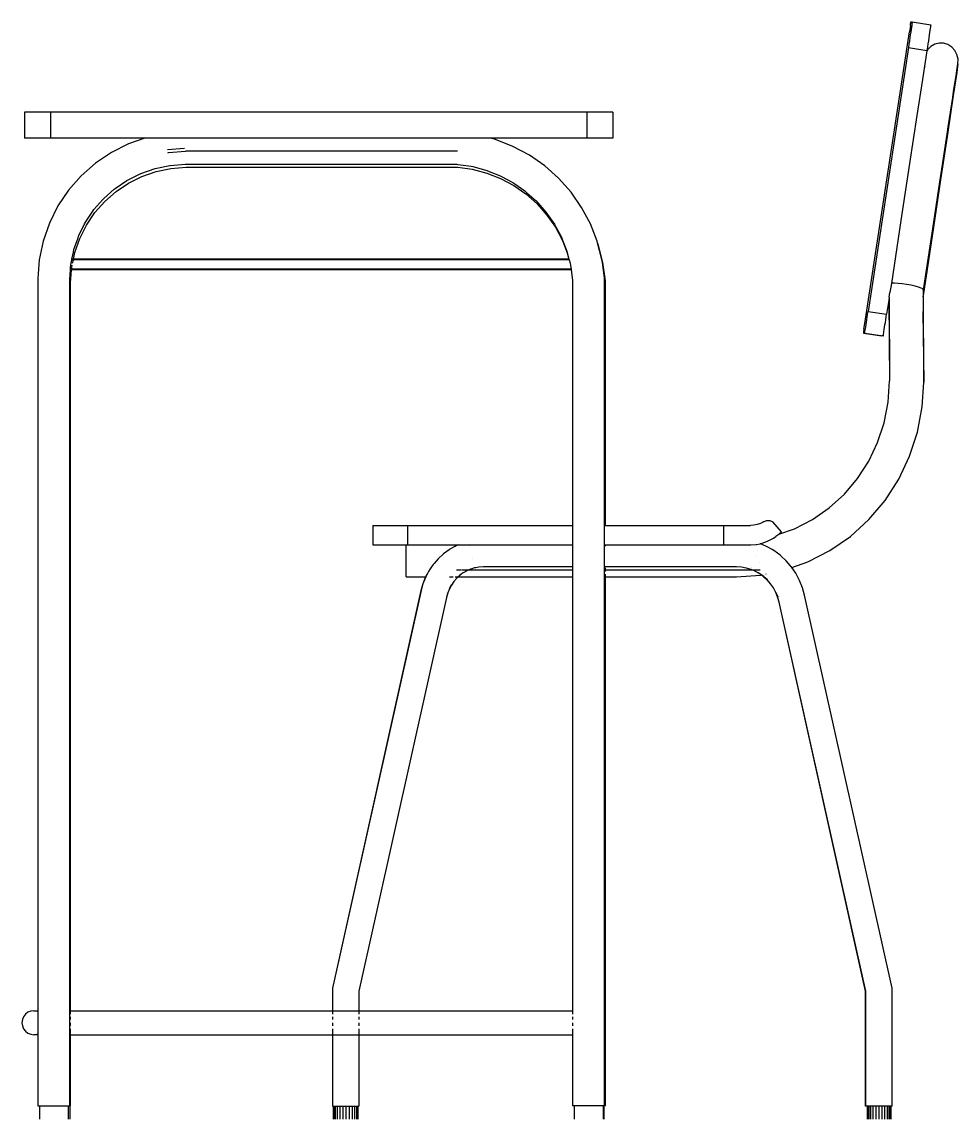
# Model space of a CAD drawing. Header units: metres. Extents: x 258817 to 259192, y 1878716 to 1878911.
# Drawn here: x 259078.242 to 259078.958, y 1878841.443 to 1878842.282 of the extents above; entities that cross this region are included whole.
import ezdxf

# ---------------------------------------------------------------- set-up
doc = ezdxf.new("R2010")
doc.units = ezdxf.units.M
doc.header["$MEASUREMENT"] = 0
doc.layers.add('Vistas', color=7, linetype='Continuous')

# ---------------------------------------------------------------- blocks, each defined once
blk = doc.blocks.new('silas')
for p, q in [((259028.92118, 1878842.27929), (259028.9204, 1878842.27428)), ((259028.92118, 1878842.27929), (259028.92136, 1878842.28041)), ((259028.92136, 1878842.28041), (259028.92149, 1878842.28123)), ((259028.92173, 1878842.2762), (259028.92144, 1878842.27428)), ((259028.92149, 1878842.28123), (259028.92157, 1878842.28173)), ((259028.92157, 1878842.28173), (259028.92161, 1878842.2819)), ((259028.92161, 1878842.2819), (259028.92256, 1878842.2819)), ((259028.92198, 1878842.27788), (259028.92173, 1878842.2762)), ((259028.92219, 1878842.27929), (259028.92198, 1878842.27788)), ((259028.92235, 1878842.28042), (259028.92219, 1878842.27929)), ((259028.92247, 1878842.28124), (259028.92235, 1878842.28042)), ((259028.92254, 1878842.28173), (259028.92247, 1878842.28124)), ((259028.92256, 1878842.2819), (259028.92254, 1878842.28173)), ((259028.92256, 1878842.2819), (259028.93673, 1878842.27957)), ((259028.93614, 1878842.27555), (259028.93589, 1878842.27387)), ((259028.93635, 1878842.27696), (259028.93614, 1878842.27555)), ((259028.93652, 1878842.27809), (259028.93635, 1878842.27696)), ((259028.93664, 1878842.27891), (259028.93652, 1878842.27809)), ((259028.93671, 1878842.2794), (259028.93664, 1878842.27891)), ((259028.93673, 1878842.27957), (259028.93671, 1878842.2794)), ((259028.88633, 1878842.05119), (259028.9204, 1878842.27428)), ((259028.92041, 1878842.26746), (259028.92003, 1878842.26497)), ((259028.92077, 1878842.26988), (259028.92041, 1878842.26746)), ((259028.92112, 1878842.27216), (259028.92077, 1878842.26988)), ((259028.92144, 1878842.27428), (259028.92112, 1878842.27216)), ((259028.93494, 1878842.26755), (259028.93457, 1878842.26513)), ((259028.93529, 1878842.26983), (259028.93494, 1878842.26755)), ((259028.93561, 1878842.27195), (259028.93529, 1878842.26983)), ((259028.93589, 1878842.27387), (259028.93561, 1878842.27195)), ((259028.91964, 1878842.26242), (259028.88882, 1878842.06058)), ((259028.92003, 1878842.26497), (259028.91964, 1878842.26242)), ((259028.91964, 1878842.26242), (259028.93381, 1878842.26009)), ((259028.93377, 1878842.25983), (259028.93298, 1878842.25471)), ((259028.93424, 1878842.26064), (259028.93377, 1878842.25983)), ((259028.93381, 1878842.26009), (259028.93377, 1878842.25983)), ((259028.93419, 1878842.26264), (259028.93381, 1878842.26009)), ((259028.93457, 1878842.26513), (259028.93419, 1878842.26264)), ((259028.93673, 1878842.26311), (259028.93424, 1878842.26064)), ((259028.93975, 1878842.26483), (259028.93673, 1878842.26311)), ((259028.9431, 1878842.26567), (259028.93975, 1878842.26483)), ((259028.94654, 1878842.26558), (259028.9431, 1878842.26567)), ((259028.94984, 1878842.26457), (259028.94654, 1878842.26558)), ((259028.95279, 1878842.2627), (259028.94984, 1878842.26457)), ((259028.95516, 1878842.2601), (259028.95279, 1878842.2627)), ((259028.95682, 1878842.25695), (259028.95516, 1878842.2601)), ((259028.93298, 1878842.25471), (259028.93197, 1878842.24809)), ((259028.95755, 1878842.24987), (259028.95662, 1878842.24336)), ((259028.95673, 1878842.24479), (259028.95755, 1878842.24987)), ((259028.95763, 1878842.25346), (259028.95682, 1878842.25695)), ((259028.95755, 1878842.24987), (259028.95763, 1878842.25346)), ((259028.93197, 1878842.24809), (259028.93042, 1878842.23791)), ((259028.93197, 1878842.24809), (259028.93214, 1878842.24736)), ((259028.95662, 1878842.24336), (259028.95398, 1878842.22563)), ((259028.95419, 1878842.2284), (259028.95637, 1878842.24249)), ((259028.95637, 1878842.24249), (259028.95673, 1878842.24479)), ((259028.93042, 1878842.23791), (259028.92622, 1878842.21038)), ((259028.95398, 1878842.22563), (259028.94979, 1878842.1977)), ((259028.95354, 1878842.22415), (259028.95419, 1878842.2284)), ((259028.95009, 1878842.20166), (259028.95354, 1878842.22415)), ((259028.69376, 1878842.21298), (259028.24376, 1878842.21298)), ((259028.24376, 1878842.21298), (259028.24376, 1878842.19298)), ((259028.26376, 1878842.21298), (259028.26376, 1878842.19298)), ((259028.67376, 1878842.21298), (259028.67376, 1878842.19298)), ((259028.69376, 1878842.21298), (259028.69376, 1878842.19298)), ((259028.92622, 1878842.21038), (259028.92062, 1878842.17373)), ((259028.94922, 1878842.19596), (259028.95009, 1878842.20166)), ((259028.69376, 1878842.19298), (259028.24376, 1878842.19298)), ((259028.33592, 1878842.19298), (259028.32331, 1878842.1886)), ((259028.604, 1878842.19189), (259028.59984, 1878842.19298)), ((259028.61728, 1878842.18669), (259028.604, 1878842.19189)), ((259028.94979, 1878842.1977), (259028.94429, 1878842.16119)), ((259028.94466, 1878842.16611), (259028.94922, 1878842.19596)), ((259028.32331, 1878842.1886), (259028.31024, 1878842.18207)), ((259028.35313, 1878842.18428), (259028.36613, 1878842.18528)), ((259028.35388, 1878842.18198), (259028.36688, 1878842.18298)), ((259028.57497, 1878842.18298), (259028.36688, 1878842.18298)), ((259028.62985, 1878842.17997), (259028.61728, 1878842.18669)), ((259028.29811, 1878842.17391), (259028.28714, 1878842.16427)), ((259028.31024, 1878842.18207), (259028.29811, 1878842.17391)), ((259028.35347, 1878842.18189), (259028.35388, 1878842.18198)), ((259028.64154, 1878842.17182), (259028.62985, 1878842.17997)), ((259028.32254, 1878842.16096), (259028.33261, 1878842.16599)), ((259028.33261, 1878842.16599), (259028.3328, 1878842.16608)), ((259028.3328, 1878842.16608), (259028.34362, 1878842.16985)), ((259028.33355, 1878842.16378), (259028.34438, 1878842.16755)), ((259028.34362, 1878842.16985), (259028.34373, 1878842.16987)), ((259028.34373, 1878842.16987), (259028.35485, 1878842.17219)), ((259028.34438, 1878842.16755), (259028.3556, 1878842.16989)), ((259028.35485, 1878842.17219), (259028.35527, 1878842.17222)), ((259028.35527, 1878842.17222), (259028.3666, 1878842.17309)), ((259028.3556, 1878842.16989), (259028.36735, 1878842.17079)), ((259028.3666, 1878842.17309), (259028.57429, 1878842.17309)), ((259028.36735, 1878842.17079), (259028.57504, 1878842.17079)), ((259028.57429, 1878842.17309), (259028.57519, 1878842.17297)), ((259028.57504, 1878842.17079), (259028.58619, 1878842.16924)), ((259028.57519, 1878842.17297), (259028.58544, 1878842.17154)), ((259028.58544, 1878842.17154), (259028.58659, 1878842.17124)), ((259028.58619, 1878842.16924), (259028.5972, 1878842.16637)), ((259028.58659, 1878842.17124), (259028.59645, 1878842.16867)), ((259028.59645, 1878842.16867), (259028.60705, 1878842.16452)), ((259028.5972, 1878842.16637), (259028.6078, 1878842.16222)), ((259028.6522, 1878842.16235), (259028.64154, 1878842.17182)), ((259028.92062, 1878842.17373), (259028.91396, 1878842.1301)), ((259028.94367, 1878842.15959), (259028.94466, 1878842.16611)), ((259028.28714, 1878842.16427), (259028.27749, 1878842.15329)), ((259028.31303, 1878842.15456), (259028.32212, 1878842.16068)), ((259028.31378, 1878842.15226), (259028.32329, 1878842.15866)), ((259028.32212, 1878842.16068), (259028.32254, 1878842.16096)), ((259028.32329, 1878842.15866), (259028.33355, 1878842.16378)), ((259028.60705, 1878842.16452), (259028.60848, 1878842.1637)), ((259028.6078, 1878842.16222), (259028.61784, 1878842.15685)), ((259028.60848, 1878842.1637), (259028.61709, 1878842.15915)), ((259028.61709, 1878842.15915), (259028.6186, 1878842.15809)), ((259028.6186, 1878842.15809), (259028.62642, 1878842.15264)), ((259028.66167, 1878842.15169), (259028.6522, 1878842.16235)), ((259028.94429, 1878842.16119), (259028.9378, 1878842.1182)), ((259028.93822, 1878842.12379), (259028.94367, 1878842.15959)), ((259028.27749, 1878842.15329), (259028.26934, 1878842.14117)), ((259028.30441, 1878842.14699), (259028.31242, 1878842.15403)), ((259028.30517, 1878842.14469), (259028.31378, 1878842.15226)), ((259028.31242, 1878842.15403), (259028.31303, 1878842.15456)), ((259028.61784, 1878842.15685), (259028.62717, 1878842.15034)), ((259028.62642, 1878842.15264), (259028.62793, 1878842.1513)), ((259028.62717, 1878842.15034), (259028.63568, 1878842.14278)), ((259028.62793, 1878842.1513), (259028.63493, 1878842.14508)), ((259028.66982, 1878842.14), (259028.66167, 1878842.15169)), ((259028.26934, 1878842.14117), (259028.26281, 1878842.1281)), ((259028.29685, 1878842.13838), (259028.30369, 1878842.14617)), ((259028.2976, 1878842.13608), (259028.30517, 1878842.14469)), ((259028.30369, 1878842.14617), (259028.30441, 1878842.14699)), ((259028.63493, 1878842.14508), (259028.63636, 1878842.14347)), ((259028.63568, 1878842.14278), (259028.64324, 1878842.13427)), ((259028.63636, 1878842.14347), (259028.64249, 1878842.13657)), ((259028.29045, 1878842.12887), (259028.29608, 1878842.13725)), ((259028.2912, 1878842.12657), (259028.2976, 1878842.13608)), ((259028.29608, 1878842.13725), (259028.29685, 1878842.13838)), ((259028.64249, 1878842.13657), (259028.649, 1878842.12724)), ((259028.64324, 1878842.13427), (259028.64975, 1878842.12494)), ((259028.67654, 1878842.12743), (259028.66982, 1878842.14)), ((259028.26281, 1878842.1281), (259028.25802, 1878842.1143)), ((259028.28532, 1878842.11861), (259028.28973, 1878842.12743)), ((259028.28608, 1878842.11631), (259028.2912, 1878842.12657)), ((259028.28973, 1878842.12743), (259028.29045, 1878842.12887)), ((259028.649, 1878842.12724), (259028.6501, 1878842.12515)), ((259028.64975, 1878842.12494), (259028.65512, 1878842.1149)), ((259028.6501, 1878842.12515), (259028.65436, 1878842.1172)), ((259028.68174, 1878842.11416), (259028.67654, 1878842.12743)), ((259028.91396, 1878842.1301), (259028.90662, 1878842.08202)), ((259028.9372, 1878842.11711), (259028.93822, 1878842.12379)), ((259028.28156, 1878842.10778), (259028.28472, 1878842.11688)), ((259028.28231, 1878842.10548), (259028.28608, 1878842.11631)), ((259028.28472, 1878842.11688), (259028.28515, 1878842.11812)), ((259028.28515, 1878842.11812), (259028.28532, 1878842.11861)), ((259028.65436, 1878842.1172), (259028.65524, 1878842.11496)), ((259028.93113, 1878842.07716), (259028.9372, 1878842.11711)), ((259028.9378, 1878842.1182), (259028.93115, 1878842.07428)), ((259028.25802, 1878842.1143), (259028.25503, 1878842.1)), ((259028.28115, 1878842.10581), (259028.28156, 1878842.10778)), ((259028.65512, 1878842.1149), (259028.65881, 1878842.10546)), ((259028.65524, 1878842.11496), (259028.65852, 1878842.1066)), ((259028.68204, 1878842.11301), (259028.68174, 1878842.11416)), ((259028.68249, 1878842.11186), (259028.68204, 1878842.11301)), ((259028.68534, 1878842.10036), (259028.68204, 1878842.11301)), ((259028.68609, 1878842.09806), (259028.68249, 1878842.11186)), ((259028.25503, 1878842.1), (259028.25394, 1878842.08575)), ((259028.27938, 1878842.09732), (259028.27993, 1878842.09996)), ((259028.66025, 1878842.09996), (259028.27951, 1878842.09996)), ((259028.66013, 1878842.10042), (259028.2796, 1878842.10042)), ((259028.27993, 1878842.09996), (259028.28003, 1878842.10042)), ((259028.28003, 1878842.10042), (259028.28115, 1878842.10581)), ((259028.28061, 1878842.09732), (259028.28116, 1878842.09996)), ((259028.28116, 1878842.09996), (259028.28126, 1878842.10042)), ((259028.28126, 1878842.10042), (259028.28231, 1878842.10548)), ((259028.65852, 1878842.1066), (259028.65881, 1878842.10546)), ((259028.65881, 1878842.10546), (259028.66013, 1878842.10042)), ((259028.66013, 1878842.10042), (259028.66025, 1878842.09996)), ((259028.66025, 1878842.09996), (259028.66094, 1878842.09732)), ((259028.68569, 1878842.09798), (259028.68534, 1878842.10036)), ((259028.27832, 1878842.08481), (259028.2789, 1878842.09238)), ((259028.2789, 1878842.09238), (259028.27894, 1878842.09285)), ((259028.66184, 1878842.09238), (259028.2789, 1878842.09238)), ((259028.27894, 1878842.09285), (259028.27905, 1878842.09439)), ((259028.66177, 1878842.09285), (259028.27894, 1878842.09285)), ((259028.27905, 1878842.09439), (259028.27917, 1878842.09586)), ((259028.27907, 1878842.08251), (259028.27983, 1878842.09238)), ((259028.27917, 1878842.09586), (259028.27922, 1878842.09656)), ((259028.27922, 1878842.09656), (259028.27928, 1878842.09685)), ((259028.27928, 1878842.09685), (259028.27938, 1878842.09732)), ((259028.27983, 1878842.09238), (259028.27986, 1878842.09285)), ((259028.27986, 1878842.09285), (259028.27997, 1878842.09426)), ((259028.27997, 1878842.09426), (259028.28031, 1878842.09586)), ((259028.66094, 1878842.09732), (259028.66106, 1878842.09685)), ((259028.66106, 1878842.09685), (259028.66132, 1878842.09586)), ((259028.66132, 1878842.09586), (259028.66139, 1878842.09559)), ((259028.66139, 1878842.09559), (259028.66177, 1878842.09285)), ((259028.66177, 1878842.09285), (259028.66184, 1878842.09238)), ((259028.66184, 1878842.09238), (259028.66294, 1878842.08444)), ((259028.68732, 1878842.08612), (259028.68569, 1878842.09798)), ((259028.68807, 1878842.08382), (259028.68609, 1878842.09806)), ((259028.25394, 1878842.08575), (259028.25394, 1878841.45298)), ((259028.27832, 1878841.45298), (259028.27832, 1878842.08481)), ((259028.27907, 1878841.52313), (259028.27907, 1878842.08251)), ((259028.66294, 1878842.08444), (259028.66294, 1878841.52313)), ((259028.68732, 1878841.45298), (259028.68732, 1878842.08612)), ((259028.68807, 1878841.89685), (259028.68807, 1878842.08382)), ((259028.90662, 1878842.08202), (259028.90556, 1878842.07512)), ((259028.90692, 1878842.08207), (259028.90662, 1878842.08202)), ((259028.90904, 1878842.08212), (259028.90692, 1878842.08207)), ((259028.91178, 1878842.08198), (259028.90904, 1878842.08212)), ((259028.91495, 1878842.08165), (259028.91178, 1878842.08198)), ((259028.91833, 1878842.08116), (259028.91495, 1878842.08165)), ((259028.90501, 1878842.07149), (259028.90556, 1878842.07512)), ((259028.92169, 1878842.08055), (259028.91833, 1878842.08116)), ((259028.92481, 1878842.07985), (259028.92169, 1878842.08055)), ((259028.92748, 1878842.07911), (259028.92481, 1878842.07985)), ((259028.9295, 1878842.07838), (259028.92748, 1878842.07911)), ((259028.93075, 1878842.07772), (259028.9295, 1878842.07838)), ((259028.93113, 1878842.07716), (259028.93075, 1878842.07772)), ((259028.93115, 1878842.07428), (259028.93077, 1878842.0718)), ((259028.93115, 1878842.07428), (259028.93113, 1878842.07716)), ((259028.93151, 1878842.00651), (259028.93115, 1878842.07428)), ((259028.90466, 1878842.06919), (259028.90303, 1878842.05854)), ((259028.90501, 1878842.07149), (259028.90466, 1878842.06919)), ((259028.90466, 1878842.06919), (259028.90512, 1878842.0074)), ((259028.90501, 1878842.07149), (259028.90512, 1878842.0074)), ((259028.90501, 1878842.07149), (259028.90507, 1878842.06703)), ((259028.88816, 1878842.05627), (259028.88849, 1878842.05841)), ((259028.88849, 1878842.05841), (259028.88882, 1878842.06058)), ((259028.88882, 1878842.06058), (259028.90303, 1878842.05854)), ((259028.9027, 1878842.05636), (259028.90303, 1878842.05854)), ((259028.93082, 1878842.0604), (259028.93151, 1878842.00651)), ((259028.88569, 1878842.04692), (259028.88633, 1878842.05119)), ((259028.88678, 1878842.04736), (259028.88701, 1878842.0488)), ((259028.88701, 1878842.0488), (259028.88726, 1878842.05044)), ((259028.88726, 1878842.05044), (259028.88754, 1878842.05225)), ((259028.88754, 1878842.05225), (259028.88784, 1878842.0542)), ((259028.88784, 1878842.0542), (259028.88816, 1878842.05627)), ((259028.90122, 1878842.04676), (259028.90147, 1878842.04839)), ((259028.90147, 1878842.04839), (259028.90175, 1878842.05021)), ((259028.90175, 1878842.05021), (259028.90205, 1878842.05216)), ((259028.90205, 1878842.05216), (259028.90237, 1878842.05423)), ((259028.90237, 1878842.05423), (259028.9027, 1878842.05636)), ((259028.88527, 1878842.04404), (259028.88525, 1878842.04391)), ((259028.88623, 1878842.04392), (259028.88525, 1878842.04391)), ((259028.88525, 1878842.04391), (259028.89946, 1878842.04187)), ((259028.88532, 1878842.04441), (259028.88527, 1878842.04404)), ((259028.88541, 1878842.04502), (259028.88532, 1878842.04441)), ((259028.88569, 1878842.04692), (259028.88541, 1878842.04502)), ((259028.88623, 1878842.04392), (259028.88626, 1878842.04406)), ((259028.88623, 1878842.04392), (259028.90044, 1878842.04187)), ((259028.88626, 1878842.04406), (259028.88633, 1878842.04448)), ((259028.88633, 1878842.04448), (259028.88644, 1878842.04519)), ((259028.88644, 1878842.04519), (259028.88659, 1878842.04615)), ((259028.88659, 1878842.04615), (259028.88678, 1878842.04736)), ((259028.89938, 1878842.04158), (259028.89943, 1878842.04187)), ((259028.90044, 1878842.04187), (259028.89946, 1878842.04187)), ((259028.90044, 1878842.04187), (259028.90039, 1878842.04159)), ((259028.90044, 1878842.04187), (259028.90047, 1878842.04202)), ((259028.90049, 1878842.04187), (259028.90044, 1878842.04159)), ((259028.90047, 1878842.04202), (259028.90054, 1878842.04244)), ((259028.90054, 1878842.04244), (259028.90065, 1878842.04314)), ((259028.90065, 1878842.04314), (259028.90081, 1878842.04411)), ((259028.90081, 1878842.04411), (259028.901, 1878842.04532)), ((259028.901, 1878842.04532), (259028.90122, 1878842.04676)), ((259028.90408, 1878841.99105), (259028.90512, 1878842.0074)), ((259028.93031, 1878841.98747), (259028.93151, 1878842.00651)), ((259028.90109, 1878841.97542), (259028.90408, 1878841.99105)), ((259028.92664, 1878841.96831), (259028.93031, 1878841.98747)), ((259028.89615, 1878841.96033), (259028.90109, 1878841.97542)), ((259028.92059, 1878841.94982), (259028.92664, 1878841.96831)), ((259028.88936, 1878841.94603), (259028.89615, 1878841.96033)), ((259028.91227, 1878841.93231), (259028.92059, 1878841.94982)), ((259028.88083, 1878841.93278), (259028.88936, 1878841.94603)), ((259028.8707, 1878841.9208), (259028.88083, 1878841.93278)), ((259028.90181, 1878841.91607), (259028.91227, 1878841.93231)), ((259028.85916, 1878841.91029), (259028.8707, 1878841.9208)), ((259028.88941, 1878841.90139), (259028.90181, 1878841.91607)), ((259028.84639, 1878841.90143), (259028.85916, 1878841.91029)), ((259028.80147, 1878841.89703), (259028.79883, 1878841.89685)), ((259028.80407, 1878841.89757), (259028.80147, 1878841.89703)), ((259028.80658, 1878841.89845), (259028.80407, 1878841.89757)), ((259028.80895, 1878841.89967), (259028.80658, 1878841.89845)), ((259028.80895, 1878841.89967), (259028.80949, 1878841.89996)), ((259028.80949, 1878841.89996), (259028.81006, 1878841.90021)), ((259028.81006, 1878841.90021), (259028.81064, 1878841.90041)), ((259028.81064, 1878841.90041), (259028.81124, 1878841.90055)), ((259028.81124, 1878841.90055), (259028.81185, 1878841.90063)), ((259028.81185, 1878841.90063), (259028.81246, 1878841.90066)), ((259028.81246, 1878841.90066), (259028.81307, 1878841.90063)), ((259028.81307, 1878841.90063), (259028.81368, 1878841.90055)), ((259028.81368, 1878841.90055), (259028.81428, 1878841.90041)), ((259028.81428, 1878841.90041), (259028.81486, 1878841.90021)), ((259028.81486, 1878841.90021), (259028.81542, 1878841.89996)), ((259028.81542, 1878841.89996), (259028.81597, 1878841.89967)), ((259028.82254, 1878841.89188), (259028.81597, 1878841.89967)), ((259028.83262, 1878841.89439), (259028.84639, 1878841.90143)), ((259028.87526, 1878841.88851), (259028.88941, 1878841.90139)), ((259028.51022, 1878841.89685), (259028.66294, 1878841.89685)), ((259028.51022, 1878841.89685), (259028.51022, 1878841.88206)), ((259028.53664, 1878841.89685), (259028.53664, 1878841.88206)), ((259028.6869, 1878841.89685), (259028.79883, 1878841.89685)), ((259028.77859, 1878841.88206), (259028.77859, 1878841.89685)), ((259028.81985, 1878841.88943), (259028.81831, 1878841.88837)), ((259028.81985, 1878841.88943), (259028.82066, 1878841.89017)), ((259028.82066, 1878841.89017), (259028.83262, 1878841.89439)), ((259028.82066, 1878841.89017), (259028.82254, 1878841.89188)), ((259028.51022, 1878841.88206), (259028.66294, 1878841.88206)), ((259028.53565, 1878841.85769), (259028.53565, 1878841.88206)), ((259028.57328, 1878841.8811), (259028.56854, 1878841.87838)), ((259028.57321, 1878841.88112), (259028.57317, 1878841.8811)), ((259028.57321, 1878841.88112), (259028.57328, 1878841.8811)), ((259028.57332, 1878841.88112), (259028.57328, 1878841.8811)), ((259028.57541, 1878841.88206), (259028.57332, 1878841.88112)), ((259028.58418, 1878841.8817), (259028.58419, 1878841.88167)), ((259028.6869, 1878841.88206), (259028.7993, 1878841.88206)), ((259028.68807, 1878841.8811), (259028.68807, 1878841.88206)), ((259028.7993, 1878841.88206), (259028.80334, 1878841.88234)), ((259028.80334, 1878841.88234), (259028.8035, 1878841.88237)), ((259028.8035, 1878841.88237), (259028.80621, 1878841.88293)), ((259028.80621, 1878841.88293), (259028.80777, 1878841.88325)), ((259028.80649, 1878841.88281), (259028.80621, 1878841.88293)), ((259028.81103, 1878841.88086), (259028.80649, 1878841.88281)), ((259028.80777, 1878841.88325), (259028.81204, 1878841.88476)), ((259028.81154, 1878841.88064), (259028.81103, 1878841.88086)), ((259028.81545, 1878841.8784), (259028.81154, 1878841.88064)), ((259028.81204, 1878841.88476), (259028.81609, 1878841.88683)), ((259028.81609, 1878841.88683), (259028.81644, 1878841.88707)), ((259028.81644, 1878841.88707), (259028.81831, 1878841.88837)), ((259028.85962, 1878841.87766), (259028.87526, 1878841.88851)), ((259028.56382, 1878841.87496), (259028.55999, 1878841.87142)), ((259028.56393, 1878841.87496), (259028.5601, 1878841.87142)), ((259028.56409, 1878841.87511), (259028.56393, 1878841.87496)), ((259028.56838, 1878841.87826), (259028.56409, 1878841.87511)), ((259028.56854, 1878841.87838), (259028.56838, 1878841.87826)), ((259028.80252, 1878841.87294), (259028.80251, 1878841.87291)), ((259028.80406, 1878841.87792), (259028.80406, 1878841.87795)), ((259028.81677, 1878841.87765), (259028.81545, 1878841.8784)), ((259028.81951, 1878841.87563), (259028.81677, 1878841.87765)), ((259028.82164, 1878841.87407), (259028.81951, 1878841.87563)), ((259028.82211, 1878841.87363), (259028.82164, 1878841.87407)), ((259028.82299, 1878841.87282), (259028.82211, 1878841.87363)), ((259028.82572, 1878841.87029), (259028.82299, 1878841.87282)), ((259028.84274, 1878841.86902), (259028.85962, 1878841.87766)), ((259028.5545, 1878841.86457), (259028.55342, 1878841.86298)), ((259028.55461, 1878841.86457), (259028.55352, 1878841.86298)), ((259028.55637, 1878841.86713), (259028.55461, 1878841.86457)), ((259028.55702, 1878841.86787), (259028.55637, 1878841.86713)), ((259028.56002, 1878841.87135), (259028.55702, 1878841.86787)), ((259028.5601, 1878841.87142), (259028.56002, 1878841.87135)), ((259028.5849, 1878841.86352), (259028.58375, 1878841.86298)), ((259028.585, 1878841.86352), (259028.5849, 1878841.86352)), ((259028.58797, 1878841.86443), (259028.585, 1878841.86352)), ((259028.58636, 1878841.87178), (259028.58636, 1878841.87175)), ((259028.58808, 1878841.86443), (259028.58797, 1878841.86443)), ((259028.58873, 1878841.86457), (259028.58808, 1878841.86443)), ((259028.58884, 1878841.86457), (259028.58873, 1878841.86457)), ((259028.59123, 1878841.86499), (259028.58884, 1878841.86457)), ((259028.5947, 1878841.86519), (259028.59123, 1878841.86499)), ((259028.66294, 1878841.86519), (259028.5947, 1878841.86519)), ((259028.78815, 1878841.86519), (259028.6869, 1878841.86519)), ((259028.68807, 1878841.86173), (259028.68807, 1878841.86457)), ((259028.79203, 1878841.86496), (259028.78815, 1878841.86519)), ((259028.79214, 1878841.86496), (259028.79203, 1878841.86496)), ((259028.79569, 1878841.86431), (259028.79214, 1878841.86496)), ((259028.7958, 1878841.86431), (259028.79569, 1878841.86431)), ((259028.79926, 1878841.86325), (259028.7958, 1878841.86431)), ((259028.79968, 1878841.86449), (259028.79967, 1878841.86446)), ((259028.80586, 1878841.86861), (259028.80584, 1878841.86857)), ((259028.8261, 1878841.86995), (259028.82572, 1878841.87029)), ((259028.82777, 1878841.86801), (259028.8261, 1878841.86995)), ((259028.8293, 1878841.86624), (259028.82777, 1878841.86801)), ((259028.83009, 1878841.86533), (259028.8293, 1878841.86624)), ((259028.83023, 1878841.86512), (259028.83009, 1878841.86533)), ((259028.83051, 1878841.86471), (259028.83023, 1878841.86512)), ((259028.83051, 1878841.86471), (259028.84274, 1878841.86902)), ((259028.8317, 1878841.86298), (259028.83051, 1878841.86471)), ((259028.53565, 1878841.85769), (259028.55062, 1878841.85769)), ((259028.55045, 1878841.85757), (259028.54835, 1878841.85235)), ((259028.55054, 1878841.85753), (259028.54846, 1878841.85235)), ((259028.55051, 1878841.85769), (259028.55045, 1878841.85757)), ((259028.55151, 1878841.85954), (259028.55051, 1878841.85769)), ((259028.55056, 1878841.85757), (259028.55054, 1878841.85753)), ((259028.55062, 1878841.85769), (259028.55056, 1878841.85757)), ((259028.55161, 1878841.85954), (259028.55062, 1878841.85769)), ((259028.55278, 1878841.86173), (259028.55161, 1878841.85954)), ((259028.5531, 1878841.86252), (259028.55267, 1878841.86173)), ((259028.55318, 1878841.86247), (259028.55278, 1878841.86173)), ((259028.55342, 1878841.86298), (259028.5531, 1878841.86252)), ((259028.55321, 1878841.86252), (259028.55318, 1878841.86247)), ((259028.55352, 1878841.86298), (259028.55321, 1878841.86252)), ((259028.56875, 1878841.85769), (259028.57151, 1878841.85769)), ((259028.57425, 1878841.85652), (259028.57212, 1878841.85405)), ((259028.57313, 1878841.85769), (259028.66294, 1878841.85769)), ((259028.57404, 1878841.86298), (259028.57748, 1878841.86298)), ((259028.5754, 1878841.85769), (259028.5742, 1878841.85658)), ((259028.57551, 1878841.85769), (259028.57425, 1878841.85652)), ((259028.57653, 1878841.85873), (259028.5754, 1878841.85769)), ((259028.57664, 1878841.85873), (259028.57551, 1878841.85769)), ((259028.57764, 1878841.85954), (259028.57653, 1878841.85873)), ((259028.57774, 1878841.85954), (259028.57664, 1878841.85873)), ((259028.57925, 1878841.86065), (259028.57774, 1878841.85954)), ((259028.57784, 1878841.86298), (259028.66294, 1878841.86298)), ((259028.58113, 1878841.86173), (259028.57925, 1878841.86065)), ((259028.58194, 1878841.86225), (259028.58103, 1878841.86173)), ((259028.58205, 1878841.86225), (259028.58113, 1878841.86173)), ((259028.58205, 1878841.86225), (259028.58194, 1878841.86225)), ((259028.58365, 1878841.86298), (259028.58205, 1878841.86225)), ((259028.6869, 1878841.86298), (259028.80313, 1878841.86298)), ((259028.6869, 1878841.85769), (259028.78813, 1878841.85769)), ((259028.68807, 1878841.45298), (259028.68807, 1878841.85954)), ((259028.78813, 1878841.85769), (259028.80647, 1878841.85894)), ((259028.79937, 1878841.86325), (259028.79926, 1878841.86325)), ((259028.79989, 1878841.86298), (259028.79937, 1878841.86325)), ((259028.80078, 1878841.8626), (259028.8, 1878841.86298)), ((259028.80088, 1878841.8626), (259028.80078, 1878841.8626)), ((259028.8028, 1878841.86178), (259028.80088, 1878841.8626)), ((259028.80473, 1878841.86067), (259028.8028, 1878841.86178)), ((259028.80336, 1878841.86298), (259028.80596, 1878841.86295)), ((259028.80595, 1878841.85991), (259028.80463, 1878841.86067)), ((259028.80597, 1878841.85996), (259028.80473, 1878841.86067)), ((259028.8071, 1878841.85907), (259028.80595, 1878841.85991)), ((259028.80596, 1878841.86295), (259028.80638, 1878841.86298)), ((259028.80606, 1878841.85991), (259028.80597, 1878841.85996)), ((259028.80719, 1878841.85908), (259028.80606, 1878841.85991)), ((259028.80647, 1878841.85894), (259028.8071, 1878841.85907)), ((259028.8071, 1878841.85907), (259028.80719, 1878841.85908)), ((259028.80898, 1878841.85769), (259028.8071, 1878841.85907)), ((259028.80719, 1878841.85908), (259028.80749, 1878841.85915)), ((259028.80902, 1878841.85774), (259028.80719, 1878841.85908)), ((259028.80749, 1878841.85915), (259028.80757, 1878841.85916)), ((259028.81175, 1878841.85512), (259028.80898, 1878841.85769)), ((259028.80909, 1878841.85769), (259028.80902, 1878841.85774)), ((259028.8118, 1878841.85518), (259028.80909, 1878841.85769)), ((259028.81072, 1878841.85981), (259028.81085, 1878841.85984)), ((259028.81085, 1878841.85984), (259028.81094, 1878841.85986)), ((259028.81423, 1878841.85225), (259028.81175, 1878841.85512)), ((259028.81186, 1878841.85512), (259028.8118, 1878841.85518)), ((259028.81434, 1878841.85225), (259028.81186, 1878841.85512)), ((259028.83355, 1878841.86028), (259028.8317, 1878841.86298)), ((259028.83645, 1878841.85487), (259028.83355, 1878841.86028)), ((259028.54691, 1878841.84719), (259028.4792, 1878841.54308)), ((259028.54701, 1878841.84716), (259028.47931, 1878841.54306)), ((259028.54835, 1878841.85235), (259028.54691, 1878841.84719)), ((259028.54702, 1878841.84719), (259028.54701, 1878841.84716)), ((259028.54845, 1878841.85231), (259028.54702, 1878841.84719)), ((259028.54846, 1878841.85235), (259028.54845, 1878841.85231)), ((259028.54874, 1878841.85224), (259028.54873, 1878841.85221)), ((259028.56871, 1878841.84845), (259028.56748, 1878841.84539)), ((259028.57015, 1878841.85135), (259028.56862, 1878841.84849)), ((259028.57026, 1878841.85135), (259028.56871, 1878841.84845)), ((259028.57019, 1878841.8514), (259028.57015, 1878841.85135)), ((259028.57212, 1878841.85405), (259028.57026, 1878841.85135)), ((259028.81639, 1878841.84911), (259028.81423, 1878841.85225)), ((259028.8165, 1878841.84911), (259028.81434, 1878841.85225)), ((259028.81819, 1878841.84574), (259028.81639, 1878841.84911)), ((259028.8183, 1878841.84574), (259028.8165, 1878841.84911)), ((259028.83875, 1878841.84915), (259028.83645, 1878841.85487)), ((259028.84034, 1878841.84348), (259028.83875, 1878841.84915)), ((259028.56651, 1878841.84192), (259028.49944, 1878841.54069)), ((259028.56621, 1878841.84585), (259028.5662, 1878841.84581)), ((259028.56737, 1878841.84539), (259028.56641, 1878841.84194)), ((259028.56748, 1878841.84539), (259028.56651, 1878841.84192)), ((259028.56738, 1878841.84542), (259028.56737, 1878841.84539)), ((259028.81962, 1878841.84218), (259028.81819, 1878841.84574)), ((259028.8183, 1878841.84574), (259028.81973, 1878841.84218)), ((259028.82074, 1878841.8382), (259028.81962, 1878841.84218)), ((259028.82084, 1878841.83823), (259028.81973, 1878841.84218)), ((259028.8199, 1878841.84225), (259028.81989, 1878841.84228)), ((259028.8208, 1878841.84258), (259028.82079, 1878841.84261)), ((259028.90722, 1878841.54308), (259028.84034, 1878841.84348)), ((259028.88698, 1878841.54069), (259028.82074, 1878841.8382)), ((259028.82085, 1878841.8382), (259028.82084, 1878841.83823)), ((259028.88708, 1878841.54071), (259028.82085, 1878841.8382)), ((259028.4792, 1878841.54308), (259028.4792, 1878841.52313)), ((259028.47931, 1878841.54306), (259028.47931, 1878841.52313)), ((259028.49933, 1878841.54069), (259028.49933, 1878841.52313)), ((259028.49944, 1878841.54069), (259028.49944, 1878841.52313)), ((259028.88698, 1878841.45284), (259028.88698, 1878841.54069)), ((259028.88709, 1878841.45284), (259028.88708, 1878841.54071)), ((259028.90722, 1878841.45284), (259028.90722, 1878841.54308)), ((259028.24305, 1878841.52124), (259028.24214, 1878841.51903)), ((259028.24451, 1878841.52313), (259028.24305, 1878841.52124)), ((259028.24641, 1878841.52459), (259028.24451, 1878841.52313)), ((259028.24861, 1878841.5255), (259028.24641, 1878841.52459)), ((259028.25098, 1878841.52582), (259028.24861, 1878841.5255)), ((259028.25336, 1878841.5255), (259028.25098, 1878841.52582)), ((259028.25098, 1878841.52582), (259028.25435, 1878841.52582)), ((259028.25394, 1878841.52526), (259028.25336, 1878841.5255)), ((259028.25435, 1878841.52509), (259028.25394, 1878841.52526)), ((259028.2779, 1878841.52582), (259028.66294, 1878841.52582)), ((259028.27907, 1878841.51903), (259028.27907, 1878841.52124)), ((259028.4792, 1878841.52124), (259028.4792, 1878841.51903)), ((259028.47931, 1878841.52124), (259028.47931, 1878841.51903)), ((259028.49933, 1878841.52124), (259028.49933, 1878841.51903)), ((259028.49944, 1878841.52124), (259028.49944, 1878841.51903)), ((259028.66294, 1878841.52124), (259028.66294, 1878841.51903)), ((259028.24214, 1878841.51903), (259028.24183, 1878841.51666)), ((259028.24183, 1878841.51666), (259028.24214, 1878841.51429)), ((259028.24214, 1878841.51429), (259028.24305, 1878841.51208)), ((259028.24305, 1878841.51208), (259028.24451, 1878841.51018)), ((259028.27907, 1878841.51429), (259028.27907, 1878841.51666)), ((259028.27907, 1878841.50781), (259028.27907, 1878841.51208)), ((259028.4792, 1878841.51666), (259028.4792, 1878841.51429)), ((259028.4792, 1878841.51208), (259028.4792, 1878841.50781)), ((259028.47931, 1878841.51666), (259028.47931, 1878841.51429)), ((259028.47931, 1878841.51208), (259028.47931, 1878841.50781)), ((259028.49933, 1878841.51666), (259028.49933, 1878841.51429)), ((259028.49933, 1878841.51208), (259028.49933, 1878841.50781)), ((259028.49944, 1878841.51666), (259028.49944, 1878841.51429)), ((259028.49944, 1878841.51208), (259028.49944, 1878841.50781)), ((259028.66294, 1878841.51666), (259028.66294, 1878841.51429)), ((259028.66294, 1878841.51208), (259028.66294, 1878841.50781)), ((259028.24451, 1878841.51018), (259028.24641, 1878841.50873)), ((259028.24641, 1878841.50873), (259028.24861, 1878841.50781)), ((259028.24861, 1878841.50781), (259028.25098, 1878841.5075)), ((259028.25435, 1878841.5075), (259028.25098, 1878841.5075)), ((259028.25336, 1878841.50781), (259028.25394, 1878841.50805)), ((259028.25394, 1878841.50805), (259028.25435, 1878841.50822)), ((259028.2779, 1878841.5075), (259028.66294, 1878841.5075)), ((259028.27907, 1878841.45298), (259028.27907, 1878841.5075)), ((259028.4792, 1878841.5075), (259028.4792, 1878841.45284)), ((259028.47931, 1878841.5075), (259028.47931, 1878841.45284)), ((259028.49933, 1878841.5075), (259028.49933, 1878841.45284)), ((259028.49944, 1878841.5075), (259028.49944, 1878841.45284)), ((259028.66294, 1878841.50776), (259028.66294, 1878841.45298)), ((259028.25394, 1878841.45298), (259028.27907, 1878841.45298)), ((259028.25519, 1878841.45298), (259028.25519, 1878841.44298)), ((259028.25535, 1878841.45298), (259028.25535, 1878841.44298)), ((259028.27707, 1878841.45298), (259028.27707, 1878841.44298)), ((259028.27841, 1878841.45298), (259028.27841, 1878841.44298)), ((259028.4792, 1878841.45284), (259028.49944, 1878841.45284)), ((259028.47988, 1878841.45284), (259028.47988, 1878841.44298)), ((259028.47999, 1878841.45284), (259028.47999, 1878841.44298)), ((259028.48026, 1878841.45284), (259028.48026, 1878841.44298)), ((259028.48037, 1878841.45284), (259028.48037, 1878841.44298)), ((259028.48135, 1878841.45284), (259028.48135, 1878841.44298)), ((259028.48288, 1878841.45284), (259028.48288, 1878841.44298)), ((259028.48486, 1878841.45284), (259028.48486, 1878841.44298)), ((259028.48714, 1878841.45284), (259028.48714, 1878841.44298)), ((259028.48959, 1878841.45284), (259028.48958, 1878841.44298)), ((259028.492, 1878841.45284), (259028.492, 1878841.44298)), ((259028.49424, 1878841.45284), (259028.49424, 1878841.44298)), ((259028.49615, 1878841.45284), (259028.49615, 1878841.44298)), ((259028.4976, 1878841.45284), (259028.4976, 1878841.44298)), ((259028.49849, 1878841.45284), (259028.49849, 1878841.44298)), ((259028.49865, 1878841.45284), (259028.49865, 1878841.44298)), ((259028.49876, 1878841.45284), (259028.49876, 1878841.44298)), ((259028.68807, 1878841.45298), (259028.66294, 1878841.45298)), ((259028.66399, 1878841.45298), (259028.66399, 1878841.44298)), ((259028.68627, 1878841.45298), (259028.68627, 1878841.44298)), ((259028.68675, 1878841.45298), (259028.68675, 1878841.44298)), ((259028.90722, 1878841.45284), (259028.88698, 1878841.45284)), ((259028.88809, 1878841.45284), (259028.88809, 1878841.44298)), ((259028.8882, 1878841.45284), (259028.8882, 1878841.44298)), ((259028.88845, 1878841.45284), (259028.88845, 1878841.44298)), ((259028.8893, 1878841.45284), (259028.8893, 1878841.44298)), ((259028.89068, 1878841.45284), (259028.89068, 1878841.44298)), ((259028.89251, 1878841.45284), (259028.89251, 1878841.44298)), ((259028.89465, 1878841.45284), (259028.89465, 1878841.44298)), ((259028.89693, 1878841.45284), (259028.89696, 1878841.44298)), ((259028.89928, 1878841.45284), (259028.89928, 1878841.44298)), ((259028.90146, 1878841.45284), (259028.90146, 1878841.44298)), ((259028.90335, 1878841.45284), (259028.90335, 1878841.44298)), ((259028.90481, 1878841.45284), (259028.90481, 1878841.44298)), ((259028.90576, 1878841.45284), (259028.90575, 1878841.44298)), ((259028.90611, 1878841.45284), (259028.90611, 1878841.44298))]:
    blk.add_line(p, q)

msp = doc.modelspace()

# ---------------------------------------------------------------- block references
at = {"layer": 'Vistas'}
msp.add_blockref('silas', (50, 0), dxfattribs=at)

doc.saveas('drawing.dxf')
